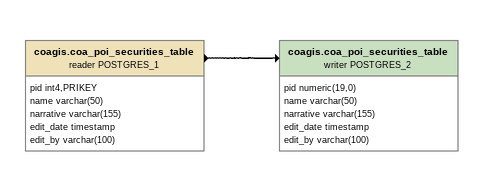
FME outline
coagis.coa_poi_securities_table (reader POSTGRES_1)
    attributes: pid int4,PRIKEY, name varchar(50), narrative varchar(155), edit_date timestamp, edit_by varchar(100)
    -> coagis.coa_poi_securities_table (writer POSTGRES_2)
coagis.coa_poi_securities_table (writer POSTGRES_2)
    attributes: pid numeric(19,0), name varchar(50), narrative varchar(155), edit_date timestamp, edit_by varchar(100)
